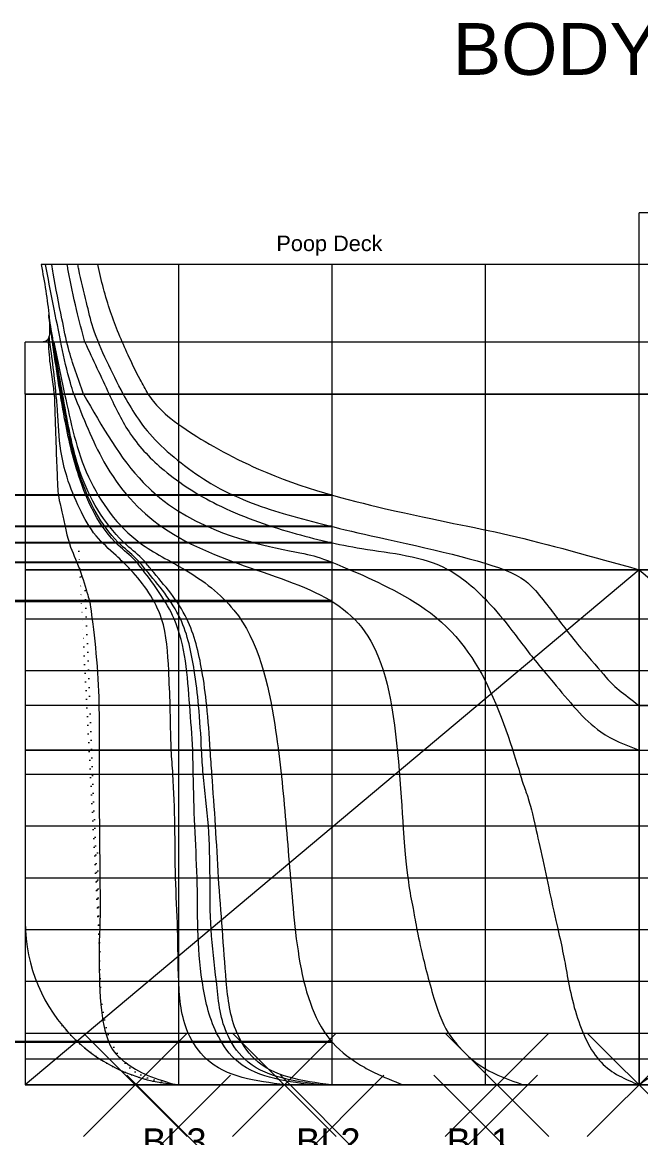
# Model space of a CAD drawing. Header units: inches. Extents: x 2352 to 5491, y -38 to 423.
# Drawn here: x 5050.33 to 5062.27, y 238.01 to 259.55 of the extents above; entities that cross this region are included whole.
import ezdxf

# ---------------------------------------------------------------- set-up
doc = ezdxf.new("R2010")
doc.units = ezdxf.units.IN
doc.header["$MEASUREMENT"] = 0
doc.header["$PDMODE"] = 3
for name, color, linetype in [('BL2', 7, 'Continuous'), ('Buritan', 7, 'Continuous'), ('GB1_G', 7, 'Continuous'), ('GBPD21', 7, 'Continuous'), ('GBPD21_G', 7, 'Continuous'), ('St-1', 7, 'Continuous'), ('St-2', 7, 'Continuous'), ('St0', 7, 'Continuous'), ('St1', 7, 'Continuous'), ('St19', 7, 'Continuous'), ('St2', 7, 'Continuous'), ('St3', 7, 'Continuous'), ('St5', 7, 'Continuous'), ('WL6', 80, 'Continuous'), ('WL6.4', 6, 'Continuous')]:
    doc.layers.add(name, color=color, linetype=linetype)
doc.styles.get("Standard").update_dxf_attribs({"font": 'arial.ttf'})

msp = doc.modelspace()

# ---------------------------------------------------------------- hatches: boundary and pattern name
at = {"layer": 'St5', "lineweight": 5}
h = msp.add_hatch(dxfattribs=at)
h.set_pattern_fill('ANSI31', color=256)
h.set_pattern_definition([(45, (1738.487361552889, 159.9289612125632), (-0.08838834764831845, 0.08838834764831845), [])])
h.paths.add_polyline_path([(5062.235140693213, 252.3726753457103), (5051.027940693212, 252.3726753457103), (5051.027940693212, 240.2691018220453, 0.2340062996317556), (5053.525140693212, 239.0326753457103), (5062.235140693213, 239.0326753457103)])
h.paths.add_polyline_path([(5062.235140693213, 248.9796753457103), (5053.260440693212, 248.9796753457103), (5053.260440693212, 239.0438522586694, 0.02110301372142997), (5053.525140693212, 239.0326753457103), (5062.235140693213, 239.0326753457103)])
edge = h.paths.add_edge_path(flags=16)
edge.add_line((5053.260440693212, 248.9796753457103), (5051.811140693212, 248.9796753457103))
edge.add_line((5051.811140693212, 248.9796753457103), (5051.811140693212, 241.819485039076))
edge.add_spline(control_points=[(5051.811140693213, 241.8194850390572), (5051.813401711261, 241.7098592683768), (5051.815641177526, 241.6001955390942), (5051.818349513597, 241.4905084869691)], knot_values=[10.62933537937585, 10.62933537937585, 10.62933537937585, 10.6293353794038, 10.95852070276817, 10.95852070276817, 10.95852070276817, 10.95852070276817], degree=3, periodic=0)
edge.add_spline(control_points=[(5051.818349513597, 241.4905084869691), (5051.819190945106, 241.4564306844362), (5051.820077633505, 241.4223506307033), (5051.821024285595, 241.3882687646685)], knot_values=[10.95852070276817, 10.95852070276817, 10.95852070276817, 10.95852070276817, 11.06079268682631, 11.06079268682631, 11.06079268682631, 11.06079268682631], degree=3, periodic=0)
edge.add_spline(control_points=[(5051.821024285595, 241.3882687646685), (5051.82265451094, 241.3295765350131), (5051.824462565391, 241.2708789307713), (5051.826523557597, 241.2121781934256)], knot_values=[11.06079268682631, 11.06079268682631, 11.06079268682631, 11.06079268682631, 11.23691481492537, 11.23691481492537, 11.23691481492537, 11.23691481492537], degree=3, periodic=0)
edge.add_spline(control_points=[(5051.826523557597, 241.2121781934256), (5051.828063624012, 241.1683143526014), (5051.832380451272, 241.0556871550989), (5051.837834934306, 240.9430545900968), (5051.84206898066, 240.8743647525577)], knot_values=[11.23691481492537, 11.23691481492537, 11.23691481492537, 11.23691481492537, 11.36852121957856, 11.57482114281365, 11.57482114281365, 11.57482114281365, 11.57482114281365], degree=3, periodic=0)
edge.add_spline(control_points=[(5051.84206898066, 240.8743647525577), (5051.845033599263, 240.8262691123088), (5051.848441390115, 240.7782102644429), (5051.852457091391, 240.7302146572392)], knot_values=[11.57482114281365, 11.57482114281365, 11.57482114281365, 11.57482114281365, 11.71926939377468, 11.71926939377468, 11.71926939377468, 11.71926939377468], degree=3, periodic=0)
edge.add_spline(control_points=[(5051.852457091391, 240.7302146572392), (5051.855609858035, 240.6925328330417), (5051.859137339135, 240.6548899902292), (5051.863119258041, 240.6172989281748)], knot_values=[11.71926939377468, 11.71926939377468, 11.71926939377468, 11.71926939377468, 11.83267713909703, 11.83267713909703, 11.83267713909703, 11.83267713909703], degree=3, periodic=0)
edge.add_spline(control_points=[(5051.863119258041, 240.6172989281748), (5051.868733443132, 240.5642985569674), (5051.877741640215, 240.4911866416822), (5051.888902406767, 240.4183398925548), (5051.892173252118, 240.3982274596359)], knot_values=[11.83267713909703, 11.83267713909703, 11.83267713909703, 11.83267713909703, 11.99257293004832, 12.05367626579677, 12.05367626579677, 12.05367626579677, 12.05367626579677], degree=3, periodic=0)
edge.add_spline(control_points=[(5051.892173252118, 240.3982274596359), (5051.897879068522, 240.3631423861078), (5051.904147982355, 240.3281447400812), (5051.911088754379, 240.2932794272879)], knot_values=[12.05367626579677, 12.05367626579677, 12.05367626579677, 12.05367626579677, 12.1602677973232, 12.1602677973232, 12.1602677973232, 12.1602677973232], degree=3, periodic=0)
edge.add_spline(control_points=[(5051.911088754379, 240.2932794272879), (5051.914481265027, 240.2762379592065), (5051.918034286563, 240.2592281063156), (5051.921760519245, 240.2422551123667)], knot_values=[12.1602677973232, 12.1602677973232, 12.1602677973232, 12.1602677973232, 12.21236760761382, 12.21236760761382, 12.21236760761382, 12.21236760761382], degree=3, periodic=0)
edge.add_spline(control_points=[(5051.921760519245, 240.2422551123667), (5051.933388299105, 240.1892905623672), (5051.946702746543, 240.1366849314307), (5051.962089777801, 240.0845975587417)], knot_values=[12.21236760761382, 12.21236760761382, 12.21236760761382, 12.21236760761382, 12.37494605520035, 12.37494605520035, 12.37494605520035, 12.37494605520035], degree=3, periodic=0)
edge.add_spline(control_points=[(5051.962089777801, 240.0845975587417), (5051.970078714703, 240.0575538277729), (5051.978626353845, 240.0306498026348), (5051.987786707885, 240.0039077843641)], knot_values=[12.37494605520035, 12.37494605520035, 12.37494605520035, 12.37494605520035, 12.45935668239991, 12.45935668239991, 12.45935668239991, 12.45935668239991], degree=3, periodic=0)
edge.add_spline(control_points=[(5051.987786707885, 240.0039077843641), (5051.991176806773, 239.9940109958751), (5051.994650824344, 239.984136396177), (5051.998211498359, 239.9742851156524)], knot_values=[12.45935668239991, 12.45935668239991, 12.45935668239991, 12.45935668239991, 12.49059569043475, 12.49059569043475, 12.49059569043475, 12.49059569043475], degree=3, periodic=0)
edge.add_spline(control_points=[(5051.998211498359, 239.9742851156524), (5052.001193945965, 239.9660336082423), (5052.004237190563, 239.9577984612492), (5052.00734284101, 239.9495803389468)], knot_values=[12.49059569043475, 12.49059569043475, 12.49059569043475, 12.49059569043475, 12.51676172089534, 12.51676172089534, 12.51676172089534, 12.51676172089534], degree=3, periodic=0)
edge.add_spline(control_points=[(5052.00734284101, 239.9495803389468), (5052.01772657059, 239.9221030805969), (5052.028807932964, 239.8948161406692), (5052.040647062126, 239.8677443476127)], knot_values=[12.51676172089534, 12.51676172089534, 12.51676172089534, 12.51676172089534, 12.60424773686222, 12.60424773686222, 12.60424773686222, 12.60424773686222], degree=3, periodic=0)
edge.add_spline(control_points=[(5052.040647062126, 239.8677443476127), (5052.040648349843, 239.8677414030727), (5052.040649637568, 239.8677384585353), (5052.040650925303, 239.8677355140004)], knot_values=[12.60424773686222, 12.60424773686222, 12.60424773686222, 12.60424773686222, 12.60425725252574, 12.60425725252574, 12.60425725252574, 12.60425725252574], degree=3, periodic=0)
edge.add_spline(control_points=[(5052.040650925303, 239.8677355140004), (5052.045666393456, 239.856267137493), (5052.056487085822, 239.832258799624), (5052.067927961531, 239.8084291475999), (5052.074090567939, 239.7960050076758)], knot_values=[12.60425725252574, 12.60425725252574, 12.60425725252574, 12.60425725252574, 12.64131886505783, 12.68210554437949, 12.68210554437949, 12.68210554437949, 12.68210554437949], degree=3, periodic=0)
edge.add_spline(control_points=[(5052.074090567939, 239.7960050076758), (5052.078446310938, 239.7872235997911), (5052.082886203214, 239.7784725729538), (5052.087409610906, 239.7697560815789)], knot_values=[12.68210554437949, 12.68210554437949, 12.68210554437949, 12.68210554437949, 12.71093365397699, 12.71093365397699, 12.71093365397699, 12.71093365397699], degree=3, periodic=0)
edge.add_spline(control_points=[(5052.087409610906, 239.7697560815789), (5052.091503362267, 239.7618675270097), (5052.095665517095, 239.7540072587789), (5052.099895605542, 239.7461783563643)], knot_values=[12.71093365397699, 12.71093365397699, 12.71093365397699, 12.71093365397699, 12.73702352269915, 12.73702352269915, 12.73702352269915, 12.73702352269915], degree=3, periodic=0)
edge.add_spline(control_points=[(5052.099895605542, 239.7461783563643), (5052.113942329396, 239.7201811622894), (5052.1287381466, 239.6945298341469), (5052.144265852924, 239.6693371316219)], knot_values=[12.73702352269915, 12.73702352269915, 12.73702352269915, 12.73702352269915, 12.82365934272075, 12.82365934272075, 12.82365934272075, 12.82365934272075], degree=3, periodic=0)
edge.add_spline(control_points=[(5052.144265852924, 239.6693371316219), (5052.158405893005, 239.6463958281212), (5052.173152853792, 239.6238348409503), (5052.188493743612, 239.6017393199519)], knot_values=[12.82365934272075, 12.82365934272075, 12.82365934272075, 12.82365934272075, 12.9025527698617, 12.9025527698617, 12.9025527698617, 12.9025527698617], degree=3, periodic=0)
edge.add_spline(control_points=[(5052.188493743612, 239.6017393199519), (5052.194068946578, 239.5937093415308), (5052.199722592656, 239.5857408395041), (5052.205454058262, 239.5778379009622)], knot_values=[12.9025527698617, 12.9025527698617, 12.9025527698617, 12.9025527698617, 12.93122430548883, 12.93122430548883, 12.93122430548883, 12.93122430548883], degree=3, periodic=0)
edge.add_spline(control_points=[(5052.205454058262, 239.5778379009622), (5052.210765891922, 239.5705135797777), (5052.216144567074, 239.5632455730086), (5052.221589587321, 239.5560371341533)], knot_values=[12.93122430548883, 12.93122430548883, 12.93122430548883, 12.93122430548883, 12.95779664116803, 12.95779664116803, 12.95779664116803, 12.95779664116803], degree=3, periodic=0)
edge.add_spline(control_points=[(5052.221589587321, 239.5560371341533), (5052.239327151538, 239.5325551007838), (5052.257768756461, 239.5097051900667), (5052.276897242165, 239.487599871309)], knot_values=[12.95779664116803, 12.95779664116803, 12.95779664116803, 12.95779664116803, 13.04435802923673, 13.04435802923673, 13.04435802923673, 13.04435802923673], degree=3, periodic=0)
edge.add_spline(control_points=[(5052.276897242165, 239.487599871309), (5052.294344295685, 239.4674376543209), (5052.312362780959, 239.4478948803296), (5052.330939677122, 239.4290568904922)], knot_values=[13.04435802923673, 13.04435802923673, 13.04435802923673, 13.04435802923673, 13.12331049801416, 13.12331049801416, 13.12331049801416, 13.12331049801416], degree=3, periodic=0)
edge.add_spline(control_points=[(5052.330939677122, 239.4290568904922), (5052.337575608405, 239.4223276928386), (5052.344282794028, 239.4156884270469), (5052.351060640486, 239.4091429830729)], knot_values=[13.12331049801416, 13.12331049801416, 13.12331049801416, 13.12331049801416, 13.1515134417582, 13.1515134417582, 13.1515134417582, 13.1515134417582], degree=3, periodic=0)
edge.add_spline(control_points=[(5052.351060640486, 239.4091429830729), (5052.35718158681, 239.4032319150852), (5052.363360160987, 239.3973973640268), (5052.369595925894, 239.3916421949018)], knot_values=[13.1515134417582, 13.1515134417582, 13.1515134417582, 13.1515134417582, 13.17698299257681, 13.17698299257681, 13.17698299257681, 13.17698299257681], degree=3, periodic=0)
edge.add_spline(control_points=[(5052.369595925894, 239.3916421949018), (5052.389645005497, 239.3731383151596), (5052.410285285939, 239.3554550346098), (5052.431502238721, 239.3386875757044)], knot_values=[13.17698299257681, 13.17698299257681, 13.17698299257681, 13.17698299257681, 13.25887207267031, 13.25887207267031, 13.25887207267031, 13.25887207267031], degree=3, periodic=0)
edge.add_spline(control_points=[(5052.431502238721, 239.3386875757044), (5052.442419268631, 239.3300600007517), (5052.453488975008, 239.3216748934941), (5052.464709378673, 239.3135452258388)], knot_values=[13.25887207267031, 13.25887207267031, 13.25887207267031, 13.25887207267031, 13.30100750775904, 13.30100750775904, 13.30100750775904, 13.30100750775904], degree=3, periodic=0)
edge.add_spline(control_points=[(5052.464709378673, 239.3135452258388), (5052.468901969996, 239.3105075121264), (5052.473115601698, 239.3075054629296), (5052.477350170523, 239.3045397549948)], knot_values=[13.30100750775904, 13.30100750775904, 13.30100750775904, 13.30100750775904, 13.31675174164049, 13.31675174164049, 13.31675174164049, 13.31675174164049], degree=3, periodic=0)
edge.add_spline(control_points=[(5052.477350170523, 239.3045397549948), (5052.480627117283, 239.3022447239275), (5052.483916602308, 239.2999714559414), (5052.487218577745, 239.2977202646586)], knot_values=[13.31675174164049, 13.31675174164049, 13.31675174164049, 13.31675174164049, 13.32893551249149, 13.32893551249149, 13.32893551249149, 13.32893551249149], degree=3, periodic=0)
edge.add_spline(control_points=[(5052.487218577745, 239.2977202646586), (5052.487361340982, 239.2976229328154), (5052.498713831535, 239.2898876800851), (5052.510213891871, 239.2824134591818), (5052.521705874672, 239.2752748117137)], knot_values=[13.32893551249149, 13.32893551249149, 13.32893551249149, 13.32893551249149, 13.32946228641958, 13.37081757021032, 13.37081757021032, 13.37081757021032, 13.37081757021032], degree=3, periodic=0)
edge.add_spline(control_points=[(5052.521705874672, 239.2752748117137), (5052.533051908159, 239.268226825772), (5052.544531060012, 239.261414308972), (5052.556136289567, 239.2548248072947)], knot_values=[13.37081757021032, 13.37081757021032, 13.37081757021032, 13.37081757021032, 13.41164763782069, 13.41164763782069, 13.41164763782069, 13.41164763782069], degree=3, periodic=0)
edge.add_spline(control_points=[(5052.556136289567, 239.2548248072947), (5052.560460831825, 239.2523693126978), (5052.564802881058, 239.2499447856713), (5052.569162072956, 239.2475505817956)], knot_values=[13.41164763782069, 13.41164763782069, 13.41164763782069, 13.41164763782069, 13.42686244697007, 13.42686244697007, 13.42686244697007, 13.42686244697007], degree=3, periodic=0)
edge.add_spline(control_points=[(5052.569162072956, 239.2475505817956), (5052.580418335115, 239.2413682922517), (5052.591788899508, 239.2353881885536), (5052.603267493685, 239.2295991755461)], knot_values=[13.42686244697007, 13.42686244697007, 13.42686244697007, 13.42686244697007, 13.46614997652072, 13.46614997652072, 13.46614997652072, 13.46614997652072], degree=3, periodic=0)
edge.add_spline(control_points=[(5052.603267493685, 239.2295991755461), (5052.627469829379, 239.2173931828973), (5052.652152429767, 239.2060367162723), (5052.677256499484, 239.1954257742875)], knot_values=[13.46614997652072, 13.46614997652072, 13.46614997652072, 13.46614997652072, 13.54898677378893, 13.54898677378893, 13.54898677378893, 13.54898677378893], degree=3, periodic=0)
edge.add_spline(control_points=[(5052.677256499484, 239.1954257742875), (5052.690315384293, 239.1899060688908), (5052.703488317685, 239.1845881006619), (5052.716767023498, 239.1794572301428)], knot_values=[13.54898677378893, 13.54898677378893, 13.54898677378893, 13.54898677378893, 13.59207764334393, 13.59207764334393, 13.59207764334393, 13.59207764334393], degree=3, periodic=0)
edge.add_spline(control_points=[(5052.716767023498, 239.1794572301428), (5052.740429413961, 239.170314120615), (5052.76442767981, 239.1617651311334), (5052.788714989601, 239.1537274229368)], knot_values=[13.59207764334393, 13.59207764334393, 13.59207764334393, 13.59207764334393, 13.66886471846446, 13.66886471846446, 13.66886471846446, 13.66886471846446], degree=3, periodic=0)
edge.add_spline(control_points=[(5052.788714989601, 239.1537274229368), (5052.840350126368, 239.1366391506824), (5052.893291721906, 239.1218618347364), (5052.947089752576, 239.1085994415841)], knot_values=[13.66886471846446, 13.66886471846446, 13.66886471846446, 13.66886471846446, 13.83211503972402, 13.83211503972402, 13.83211503972402, 13.83211503972402], degree=3, periodic=0)
edge.add_spline(control_points=[(5052.947089752576, 239.1085994415841), (5052.976878148454, 239.1012559494045), (5053.00692912089, 239.0943769211386), (5053.037166272667, 239.0878272200057)], knot_values=[13.83211503972402, 13.83211503972402, 13.83211503972402, 13.83211503972402, 13.92250803620094, 13.92250803620094, 13.92250803620094, 13.92250803620094], degree=3, periodic=0)
edge.add_spline(control_points=[(5053.037166272667, 239.0878272200057), (5053.053403656889, 239.0843100231938), (5053.069694729684, 239.0808877945122), (5053.086027660552, 239.077539607339)], knot_values=[13.92250803620094, 13.92250803620094, 13.92250803620094, 13.92250803620094, 13.97104917610749, 13.97104917610749, 13.97104917610749, 13.97104917610749], degree=3, periodic=0)
edge.add_spline(control_points=[(5053.086027660552, 239.077539607339), (5053.143816004614, 239.0656932220262), (5053.202128348913, 239.0547737252467), (5053.260440693212, 239.0438542284672)], knot_values=[13.97104917610749, 13.97104917610749, 13.97104917610749, 13.97104917610749, 14.14279496482971, 14.14279496482971, 14.14279496482971, 14.14279496482971], degree=3, periodic=0)
edge.add_line((5053.260440693212, 239.0438542284672), (5053.260440693212, 248.9796753457103))
h.paths.add_polyline_path([(5051.435140693212, 248.9796753457103), (5051.027940693212, 248.9796753457103), (5051.027940693212, 240.2691018220453, 0.04783040297424605), (5051.435140693213, 239.8292803725995)], flags=16)
edge = h.paths.add_edge_path(flags=16)
edge.add_spline(control_points=[(5051.811140693212, 241.8194850390664), (5051.785236755065, 243.0754410389992), (5051.735065169319, 245.259822773409), (5051.809836407462, 247.5653059167067), (5051.53866147704, 248.6734309349406), (5051.474158436558, 248.864257578588), (5051.435140693223, 248.9796753457722)], knot_values=[3.439763911072406, 3.439763911100354, 3.439763911100354, 3.439763911100354, 7.21116072262118, 10.02517062349896, 10.26409216256273, 10.62933537930596, 10.6293353794038, 10.6293353794038, 10.6293353794038], degree=3, periodic=0)
edge.add_line((5051.435140693212, 248.9796753458068), (5051.435140693212, 239.8292803725995))
edge.add_arc((5053.525140693212, 242.1726753457102), 3.139999999999915, 228.2712365701159, 236.9165560794923)
edge.add_line((5051.811140693212, 239.5417431915112), (5051.811140693212, 241.8194850390384))
h.paths.add_polyline_path([(5062.235140693213, 252.3726753457103), (5051.027940693212, 252.3726753457103), (5051.027940693212, 248.9796753457103), (5051.435140693212, 248.9796753457103), (5062.235140693213, 248.9796753457103)], flags=17)
edge = h.paths.add_edge_path(flags=16)
edge.add_line((5051.811140693212, 248.9796753457103), (5051.435140693243, 248.9796753457103))
edge.add_spline(control_points=[(5051.435140693223, 248.9796753457722), (5051.474158436558, 248.864257578588), (5051.53866147704, 248.6734309349406), (5051.809836407462, 247.5653059167067), (5051.735065169319, 245.259822773409), (5051.785236755065, 243.0754410389992), (5051.811140693212, 241.8194850390664)], knot_values=[3.439763911072407, 3.439763911072407, 3.439763911072407, 3.439763911170243, 3.805007127913473, 4.043928666977246, 6.857938567855026, 10.62933537937585, 10.62933537937585, 10.62933537937585, 10.6293353794038], degree=3, periodic=0)
edge.add_line((5051.811140693212, 241.8194850390445), (5051.811140693212, 248.9796753457103))
edge = h.paths.add_edge_path(flags=16)
edge.add_spline(control_points=[(5053.260440693212, 239.0438542284672), (5052.984292232594, 239.095565444379), (5052.474500452905, 239.1910284164723), (5052.016050235668, 239.8081782914794), (5051.866232801686, 240.4482964496443), (5051.82538082983, 241.1189799887473), (5051.816217810588, 241.5733203055473), (5051.811140693212, 241.8194850390571)], knot_values=[10.62933537937585, 10.62933537937585, 10.62933537937585, 10.62933537937585, 11.44266805778598, 12.13081147914773, 12.77955741415724, 13.40360912462699, 14.14279496480176, 14.1427949648297, 14.1427949648297, 14.1427949648297], degree=3, periodic=0)
edge.add_line((5051.811140693212, 241.8194850390385), (5051.811140693212, 239.5417431915112))
edge.add_arc((5053.525140693212, 242.1726753457102), 3.139999999999916, 236.916556079492, 265.1646094653941)

# ---------------------------------------------------------------- linework, layer by layer
at = {"lineweight": 5}
for p, q in [((5067.640268488939, 255.8726753457102), (5062.235140693212, 255.8726753457103)), ((5062.235140693213, 252.3726753457102), (5062.235140693212, 255.8726753457102)), ((5053.34764069321, 239.0326753457103), (5053.347640693209, 254.8726753457102)), ((5068.752352765222, 254.8726753457102), (5053.554326602111, 254.8726753457102)), ((5056.31014069321, 239.0326753457103), (5056.310140693209, 254.8726753457102)), ((5059.27264069321, 239.0326753457103), (5059.27264069321, 254.8726753457102)), ((5050.385140693213, 252.3726753457103), (5050.385140693213, 253.3726753457102)), ((5074.085140693212, 253.3726753457102), (5050.385140693213, 253.3726753457102)), ((5074.085140693212, 252.3726753457103), (5050.385140693213, 252.3726753457103)), ((5050.385140693213, 252.3726753457103), (5050.385140693213, 248.9796753457103)), ((5062.235140693213, 239.0326753457103), (5062.235140693213, 252.3726753457103)), ((5074.085140693212, 248.9796753457103), (5050.385140693213, 248.9796753457103)), ((5050.385140693213, 248.9796753457103), (5050.385140693213, 242.1726753457103)), ((5050.385140693213, 242.1726753457103), (5050.385140693213, 239.0326753457103)), ((5050.385140693213, 239.0326753457103), (5053.525140693212, 239.0326753457103)), ((5053.525140693212, 239.0326753457103), (5070.945140693213, 239.0326753457103))]:
    msp.add_line(p, q, dxfattribs=at)
for p, q in [((5056.31014069321, 250.4208811093231), (4977.321853286695, 250.4208811093231)), ((5056.31014069321, 249.8121787694774), (4977.321853286695, 249.8121787694774)), ((5056.31014069321, 249.4992370835685), (4977.321853286695, 249.4992370835685)), ((5056.31014069321, 249.1214090336518), (4977.321853286695, 249.1214090336518)), ((5056.31014069321, 248.3652608108385), (4977.321853286695, 248.3652608108385)), ((5056.31014069321, 239.8609262855958), (4977.321853286695, 239.8609262855958))]:
    msp.add_line(p, q)
at = {"color": 5, "lineweight": 5}
for q in [(5050.385140693213, 239.0326753457103), (5074.085140693212, 239.0326753457103)]:
    msp.add_line((5062.235140693213, 248.9796753457103), q, dxfattribs=at)
at = {"color": 1, "lineweight": 5}
for p, q in [((5050.385140693213, 248.0326753457103), (5074.085140693212, 248.0326753457103)), ((5050.385140693213, 247.0326753457103), (5074.085140693213, 247.0326753457103)), ((5050.385140693213, 245.0326753457103), (5074.085140693212, 245.0326753457103)), ((5050.385140693213, 244.0326753457103), (5074.085140693213, 244.0326753457103)), ((5050.385140693213, 243.0326753457103), (5074.085140693213, 243.0326753457103)), ((5050.385140693213, 242.0326753457103), (5074.085140693212, 242.0326753457103)), ((5050.385140693213, 241.0326753457103), (5074.085140693212, 241.0326753457103)), ((5050.385140693213, 240.0326753457103), (5074.085140693212, 240.0326753457103)), ((5050.385140693213, 239.5326753457103), (5074.085140693213, 239.5326753457103))]:
    msp.add_line(p, q, dxfattribs=at)
at = {"lineweight": 5}
msp.add_arc((5053.525140693212, 242.1726753457103), 3.14, 180, 270, dxfattribs=at)
for p in [(5052.508140693212, 239.0326753457102), (5055.385140693213, 239.0326753457103), (5059.495140693213, 239.0326753457102), (5062.235140693213, 239.0326753457103), (5053.34764069321, 238.2205984342023), (5056.31014069321, 238.2205984342022), (5059.27264069321, 238.220598434202)]:
    msp.add_point(p, dxfattribs=at)
at = {"layer": 'BL2', "color": 3}
for p, q in [((5056.31014069321, 248.3801713003698), (5007.435140693213, 248.3801713003698)), ((5056.31014069321, 239.8568708522363), (5014.285140693212, 239.8568708522363))]:
    msp.add_line(p, q, dxfattribs=at)
at = {"layer": 'Buritan', "lineweight": 5}
for p, q in [((5050.385140693213, 252.3726753457102), (5074.085140693212, 252.3726753457102)), ((5062.235140693213, 239.0326753457103), (5062.235140693213, 252.3726753457102)), ((5050.385140693213, 248.9796753457117), (5074.085140693212, 248.9796753457117)), ((5074.085140693212, 239.0326753457117), (5050.385140693213, 239.0326753457117)), ((5050.385140693213, 239.0326753457103), (5074.085140693212, 239.0326753457103))]:
    msp.add_line(p, q, dxfattribs=at)
at = {"layer": 'GB1_G', "lineweight": 5}
msp.add_line((5063.042369911792, 239.0326753457117), (5062.235140693209, 239.0326753457117), dxfattribs=at)
at = {"layer": 'GBPD21', "lineweight": 5}
msp.add_line((5053.554326602111, 254.8726753457102), (5050.691396882788, 254.8726753457102), dxfattribs=at)
for points in [[(5050.691396882788, 254.8726753457102), (5050.84305964591, 253.8541078921459), (5050.854150158894, 253.6211222230903), (5050.844861066075, 253.4905655237113), (5050.818534140165, 253.4193736917376), (5050.693333100412, 253.3726753457102)], [(5055.405840693257, 239.0326753457117), (5053.88034069314, 239.5326753457108), (5053.531040693216, 240.0326753457108), (5053.347640693214, 241.0326753457108), (5053.325783208219, 242.0326753457108), (5053.28704069331, 243.0326753457108), (5053.27304069331, 244.0326753457108), (5053.234963159145, 245.0326753457108), (5053.204340693216, 245.4982753457121), (5053.182540693217, 246.3572753457107), (5053.153540693236, 247.0326753457108), (5053.016906993451, 248.0326753457108), (5052.417660664539, 248.9796753457118), (5052.138099373245, 249.2542673108011), (5051.751775386568, 249.6342654152951), (5051.435277524116, 250.1574677141299), (5051.190518076554, 250.7677348374174), (5051.071832237977, 251.2735856246337), (5051.007626047108, 252.0494150879686), (5050.979698348914, 252.3726753457105)], [(5055.923266268561, 239.0326753457108), (5054.426693313302, 239.5326753457108), (5054.079318710168, 240.0326753457108), (5053.800762904772, 241.0326753457108), (5053.717882158768, 242.0326753457108), (5053.702317467573, 243.0326753457108), (5053.656343566194, 244.0326753457108), (5053.628748666524, 245.0326753457108), (5053.616868634764, 245.4982753457121), (5053.558872810888, 246.3572753457107), (5053.257916206224, 248.0326753457108), (5052.651637204118, 248.9796753457104)], [(5056.104395924482, 239.0326753457117), (5054.616442979054, 239.5326753457108), (5054.274093948513, 240.0326753457108), (5054.07375795608, 241.0308239434104), (5053.973010757184, 242.0326753457108), (5053.95148195705, 243.0326753457103), (5053.919743976509, 244.0326753457103), (5053.819562262447, 245.0326753457108), (5053.78978655675, 245.4982753457121), (5053.731532225202, 246.3572753457121), (5053.647954449862, 247.0326753457108), (5053.378675516994, 248.0326753457108), (5052.706705968034, 248.9796753457104)], [(5062.235140693209, 239.0326753457117), (5062.737215453133, 239.5326753457112), (5062.860200506333, 240.0326753457108), (5062.980592273272, 241.0326753457108), (5063.082872173086, 242.0326753457108), (5063.193680805128, 243.0326753457108), (5063.310942406389, 244.0326753457108), (5063.421898055924, 245.0326753457108), (5063.499421227691, 245.4982753457121), (5063.627538089786, 246.3572753457107), (5063.832407704387, 247.0326753457108), (5064.390528307412, 248.0326753457108), (5065.509969276961, 248.9796753457104)]]:
    msp.add_spline(points, degree=3, dxfattribs=at)
for points, knots in [([(5051.321540693213, 252.3726753457102), (5051.299081970033, 252.4439363690521), (5051.202607643857, 252.7500472353773), (5051.079614259991, 253.3323240587679), (5050.924446995828, 254.0950241054719), (5050.824448049408, 254.6180259999413), (5050.776149475514, 254.8726753457102)], [0, 0, 0, 0, 0.2240969397908313, 0.9626371494994514, 1.782527704798582, 2.560026058790914, 2.560026058790914, 2.560026058790914, 2.560026058790914]), ([(5051.509540693212, 252.3726753457103), (5051.456748288388, 252.5205223359779), (5051.353142492061, 252.8106740199595), (5051.195206505817, 253.2902697883134), (5051.076278273524, 253.9267561515904), (5050.958917317796, 254.4657493054875), (5050.906957026936, 254.8172565112176), (5050.899151756787, 254.8726753457103)], [0, 0, 0, 0, 0.4710922806728973, 0.9245248638513184, 1.512474685780229, 2.410826101493608, 2.57873612957899, 2.57873612957899, 2.57873612957899, 2.57873612957899]), ([(5051.535265894717, 253.3726753457102), (5051.480597847143, 253.5820960342295), (5051.36074711168, 254.041216574553), (5051.252745963656, 254.5429870250709), (5051.20063415932, 254.8348336717291), (5051.194026438171, 254.8726753457102)], [0, 0, 0, 0, 0.6493020123279429, 1.423488256298098, 1.538737724058665, 1.538737724058665, 1.538737724058665, 1.538737724058665]), ([(5052.273940693212, 252.3726753457102), (5052.166608810227, 252.5832970576574), (5051.954918756036, 252.9987050461887), (5051.696755038866, 253.5839810332592), (5051.556117907647, 254.1890209543043), (5051.451551850861, 254.596623438129), (5051.405611367977, 254.842603508579), (5051.400208337916, 254.8726753457103)], [0, 0, 0, 0, 0.7096644103397353, 1.399667026281711, 1.910142771467029, 2.569681301209174, 2.661398165745518, 2.661398165745518, 2.661398165745518, 2.661398165745518]), ([(5052.755140693213, 252.3726753457103), (5052.703231182369, 252.4667661563137), (5052.567769686697, 252.7123027010823), (5052.312334434164, 253.2361118080715), (5052.003738274675, 253.9666327570424), (5051.851663680561, 254.5647500459635), (5051.783098371453, 254.8726753457103)], [0, 0, 0, 0, 0.322326744081163, 0.8411341609311245, 1.748363475010839, 2.693278712522031, 2.693278712522031, 2.693278712522031, 2.693278712522031]), ([(5052.817536305369, 248.9796753457103), (5052.770295711528, 249.0408070318726), (5052.633242043109, 249.2181613190261), (5052.039766389856, 249.6738049244751), (5051.443138479797, 250.6214299279975), (5051.165327207197, 252.0107507851846), (5051.013064617419, 252.8899603347813), (5050.929467438883, 253.3726753457102), (5050.922661983604, 253.4119720717106), (5050.915856528324, 253.451268797711), (5050.909051073046, 253.4905655237113), (5050.901514416523, 253.5340844235043), (5050.893977760001, 253.5776033232973), (5050.886441103478, 253.6211222230903), (5050.872991522027, 253.6987841127755), (5050.859541940576, 253.7764460024607), (5050.846092359124, 253.854107892146), (5050.843731978733, 253.869840595361), (5050.841371598342, 253.885573298576), (5050.83901121795, 253.9013060017911)], [0, 0, 0, 0, 0.231076497483083, 0.6703955029194242, 2.230547690314734, 3.438422965883176, 4.908959051464735, 4.908959051464735, 4.908959051464735, 5.028672033908636, 5.028672033908636, 5.028672033908636, 5.161247386034565, 5.161247386034565, 5.161247386034565, 5.397835452846035, 5.397835452846035, 5.397835452846035, 5.445763334261884, 5.445763334261884, 5.445763334261884, 5.445763334261884]), ([(5052.706705968035, 248.979675345709), (5052.659555884674, 249.0408700888085), (5052.522764803835, 249.2184073157576), (5051.965221044043, 249.6373082866563), (5051.437589848464, 250.6052759581953), (5051.144259427084, 251.9695095378306), (5050.99678822602, 252.8887868120622), (5050.919162437546, 253.3726753457102), (5050.912858425097, 253.4119720717106), (5050.906554412647, 253.451268797711), (5050.900250400198, 253.4905655237113), (5050.893269063227, 253.5340844235043), (5050.886287726256, 253.5776033232973), (5050.879306389285, 253.6211222230903), (5050.870183219487, 253.6779924635505), (5050.861060049688, 253.7348627040107), (5050.851936879889, 253.791732944471), (5050.848601466767, 253.812524593696), (5050.845266053645, 253.833316242921), (5050.841930640523, 253.854107892146)], [0, 0, 0, 0, 0.231076497483083, 0.6703955029194242, 2.072001415172279, 3.394088569374098, 4.863448602763873, 4.863448602763873, 4.863448602763873, 4.982775750676842, 4.982775750676842, 4.982775750676842, 5.114923812898565, 5.114923812898565, 5.114923812898565, 5.287614117815512, 5.287614117815512, 5.287614117815512, 5.350749357183861, 5.350749357183861, 5.350749357183861, 5.350749357183861]), ([(5052.65163720412, 248.9796753457091), (5052.604525838055, 249.040889039711), (5052.467847083226, 249.2184812467203), (5051.870847955936, 249.6634900327581), (5051.411480457183, 250.6590390851669), (5051.105991942897, 252.0066418563841), (5050.981978453953, 252.8780095484621), (5050.911577368471, 253.3726753457102), (5050.905984638627, 253.4119720717106), (5050.900391908785, 253.451268797711), (5050.894799178942, 253.4905655237113), (5050.888605547198, 253.5340844235043), (5050.882411915455, 253.5776033232973), (5050.876218283711, 253.6211222230903), (5050.865165404443, 253.6987841127755), (5050.854112525177, 253.7764460024607), (5050.84305964591, 253.854107892146)], [0, 0, 0, 0, 0.231076497483083, 0.6703955029194242, 2.20803799503287, 3.347094004187443, 4.842844507733163, 4.842844507733163, 4.842844507733163, 4.961668364223213, 4.961668364223213, 4.961668364223213, 5.093259059681087, 5.093259059681087, 5.093259059681087, 5.32808995207188, 5.32808995207188, 5.32808995207188, 5.32808995207188]), ([(5050.835186347554, 253.3726753457102), (5050.833755212883, 253.3893321087241), (5050.831942382801, 253.4104313677273), (5050.829354713504, 253.4314388022999), (5050.828782435151, 253.435858712739)], [0, 0, 0, 0, 0.05014106901032344, 0.0635141054036322, 0.0635141054036322, 0.0635141054036322, 0.0635141054036322]), ([(5050.943440693211, 252.3726753457103), (5050.939864896118, 252.4208114950042), (5050.927074960599, 252.5929852032467), (5050.862932907386, 252.9231527783751), (5050.843249702603, 253.2097747421026), (5050.835186347554, 253.3726753457102)], [0, 0, 0, 0, 0.1447508092602414, 0.5177456852498412, 1.006443618413614, 1.006443618413614, 1.006443618413614, 1.006443618413614]), ([(5050.979698348914, 252.3726753457105), (5050.970671957494, 252.4697355655271), (5050.943889031921, 252.7577306814378), (5050.896430451207, 253.107079996735), (5050.859451657157, 253.3824950104614), (5050.84792830417, 253.4678679284039), (5050.844861066075, 253.4905655237113)], [0, 0, 0, 0, 0.2924177379063372, 0.8676559818403669, 1.057388278164507, 1.126100641818398, 1.126100641818398, 1.126100641818398, 1.126100641818398])]:
    msp.add_open_spline(points, degree=3, knots=knots, dxfattribs=at)
at = {"layer": 'GBPD21_G', "lineweight": 5}
msp.add_spline([(5056.289055940933, 239.0326753457108), (5054.809383790555, 239.5326753457108), (5054.473822271743, 240.0326753457108), (5054.266172461561, 241.0326753457108), (5054.189713988078, 242.0310137394818), (5054.115739018006, 243.0326753457108), (5054.059069760856, 244.0326753457108), (5053.98827505938, 245.0326753457108), (5053.956161274383, 245.4982753457094), (5053.888846940142, 246.3572753457121), (5053.794891517983, 247.0326753457108), (5053.502920097654, 248.0326753457108), (5052.817536305368, 248.9796753457118)], degree=3, dxfattribs=at)
at = {"layer": 'St-1', "lineweight": 5}
msp.add_open_spline([(5052.273940693212, 252.3726753457103), (5052.432815727639, 252.0861853188415), (5052.738944082969, 251.5341620191387), (5054.091457073672, 250.4808006243566), (5055.425877401724, 250.028467973364), (5056.902588856281, 249.6580003237238), (5059.807811766967, 249.044441399252), (5060.116265812026, 248.708250625855), (5060.236212629462, 248.577517980371), (5060.334092024527, 248.4563535012569), (5060.431971419592, 248.3351890221429), (5060.529850814656, 248.2140245430288), (5060.684053142996, 248.0060915980946), (5060.963325446764, 247.62950900569), (5061.654940963609, 246.8404070529416), (5061.749685431666, 246.7280970329317), (5062.092117679799, 246.4665254442191), (5062.235140693213, 246.3572753457103)], degree=3, knots=[-1.168825295591744, -1.168825295591744, -1.168825295591744, -1.168825295591744, 0, 1.083325690258127, 2.445755682088951, 3.956236946430194, 5.710983368978688, 6.827525431849928, 6.827525431849928, 6.827525431849928, 7.192015948593594, 7.192015948593594, 7.192015948593594, 8.363560598570727, 9.313773621701639, 10.38399708247998, 11.1515973623886, 11.1515973623886, 11.1515973623886, 11.1515973623886], dxfattribs=at)
at = {"layer": 'St-2', "lineweight": 5}
msp.add_open_spline([(5052.755140693213, 252.3726753457103), (5052.886711956028, 252.1867771564461), (5053.113451138844, 251.8664153797293), (5055.169090475015, 250.6929132929631), (5058.06081557463, 249.9629713402516), (5059.535543222649, 249.7362211887338), (5061.34452735139, 249.2292643414195), (5062.235140693213, 248.9796753457103)], degree=3, knots=[-1.390688617102449, -1.390688617102449, -1.390688617102449, -1.390688617102449, 0, 1.005910715026766, 2.596222414355693, 5.142293391734848, 7.611410238633945, 7.611410238633945, 7.611410238633945, 7.611410238633945], dxfattribs=at)
at = {"layer": 'St0', "lineweight": 5}
msp.add_open_spline([(5051.535265894717, 253.3726753457102), (5051.691290827549, 253.0393420123769), (5051.847315760381, 252.7060086790436), (5052.003340693213, 252.3726753457103), (5052.128397204183, 252.1055032796816), (5052.388242889177, 251.5503661823015), (5053.106853887845, 250.8093363356763), (5054.161095480536, 250.1459478766855), (5055.478034814209, 249.6876660067471), (5056.973677302964, 249.3338958223066), (5058.392537041646, 249.2227558936367), (5059.269510449313, 248.4375949012879), (5059.718407814783, 247.8982539841394), (5060.117132182449, 247.3544202182408), (5060.543995725201, 246.8502785002569), (5061.008569565839, 246.2856627155349), (5061.520625676116, 245.7712560413131), (5061.977820960393, 245.5965844336606), (5062.235140693213, 245.4982753457103)], degree=3, knots=[-1.097832767249743, -1.097832767249743, -1.097832767249743, -1.097832767249743, 0, 0, 0, 0.8799307457403837, 1.828343087459846, 3.045624536392655, 4.590470827334832, 5.97510785450212, 7.695929594998866, 8.66353335840112, 9.399062214063841, 9.810142848783908, 10.68463606672542, 11.37794883071633, 12.01152912409492, 12.82720022856089, 12.82720022856089, 12.82720022856089, 12.82720022856089], dxfattribs=at)
at = {"layer": 'St1', "lineweight": 5}
msp.add_line((5062.235140693213, 248.9796753457103), (5062.235140693213, 239.0326753457103), dxfattribs=at)
msp.add_open_spline([(5051.509540693212, 252.3726753457103), (5051.864870476041, 251.7470362441831), (5052.882807911133, 249.9547252894614), (5056.172420574446, 249.1575765087731), (5055.789628128009, 249.3525872220687), (5058.498347190475, 248.1843857621035), (5059.553891016095, 246.4529983663081), (5060.070681565237, 244.5110513906083), (5060.09827642931, 244.681678653189), (5060.637335244744, 242.1443698181223), (5060.781369062615, 241.5825109119477), (5060.963680717513, 240.4205211230178), (5061.437578633454, 239.3627172996004), (5061.972980792796, 239.1411606537893), (5062.235140693213, 239.0326753457103)], degree=3, knots=[-1.105841653774718, -1.105841653774718, -1.105841653774718, -1.105841653774718, 0, 2.062138265334846, 4.910678930436356, 6.403456095654493, 8.173420790402275, 10.19728005206136, 11.97531637048285, 12.90428772633592, 14.28454579429115, 15.47349161602073, 16.5499070926495, 17.58266452654118, 17.58266452654118, 17.58266452654118, 17.58266452654118], dxfattribs=at)
at = {"layer": 'St19', "lineweight": 5}
msp.add_open_spline([(5068.221140693212, 252.3726753457103), (5068.146528521916, 251.8181565789398), (5068.019250117323, 250.8722215830136), (5066.509345593856, 249.5609088164815), (5064.988252437962, 248.8178449007162), (5065.199143075738, 249.0805942914565), (5064.024239250092, 247.9405564889429), (5063.66279185302, 246.9916153980959), (5063.543916994194, 246.6520985123101), (5063.293368154183, 244.9093007915823), (5063.092776730421, 243.0147350218543), (5063.032693430062, 242.325283099496), (5062.996536992475, 241.4125994100723), (5062.761671701714, 239.7989654803428), (5062.82566097502, 239.5988475189905), (5062.390582964649, 239.1817084803035), (5062.235140693213, 239.0326753457103)], degree=3, knots=[-2.481290323305853, -2.481290323305853, -2.481290323305853, -2.481290323305853, 0, 1.751459752110449, 3.414637076677891, 4.761142450284147, 5.312590851956527, 6.146331110468075, 7.163641657159325, 7.980453016751869, 9.206062706603081, 10.9400553629694, 12.20287516068204, 13.20820326244025, 14.34644842344412, 14.9791694552818, 14.9791694552818, 14.9791694552818, 14.9791694552818], dxfattribs=at)
at = {"layer": 'St2', "lineweight": 5}
msp.add_open_spline([(5051.321540693213, 252.3726753457103), (5051.500823937174, 251.9164801766761), (5051.920399461266, 250.8488492988183), (5053.024045280949, 249.6206224040428), (5055.021404778318, 248.9064706210179), (5056.635947205002, 248.3757241646559), (5057.510548817602, 246.9866754832747), (5057.721492336784, 243.05432190299), (5057.838182383589, 242.6859352363713), (5057.977696576155, 241.7963222211193), (5058.361854834701, 240.337464187567), (5058.613348260716, 239.9030600363807), (5059.17761615554, 239.3270149041658), (5059.732465824125, 239.1283900772752), (5059.999840693213, 239.0326753457103)], degree=3, knots=[-1.067271275802693, -1.067271275802693, -1.067271275802693, -1.067271275802693, 0, 1.430457429895606, 3.130468398395041, 5.106627802663041, 6.967474303878229, 8.78220325054414, 11.43144877855364, 12.99354436322218, 13.97870664188926, 15.01074478842592, 15.76867384230975, 16.47360930766106, 16.47360930766106, 16.47360930766106, 16.47360930766106], dxfattribs=at)
at = {"layer": 'St3', "lineweight": 5}
msp.add_open_spline([(5050.935760325648, 253.3726753457102), (5051.005487114836, 253.0393420123769), (5051.075213904024, 252.7060086790436), (5051.144940693212, 252.3726753457103), (5051.2588760756, 251.828000031706), (5051.483548725469, 250.7539381946182), (5052.380534719582, 249.5303012240345), (5053.545386552354, 248.9801172858417), (5054.803306010257, 248.0260519594333), (5055.215347847815, 246.1563516715944), (5055.413624951683, 244.2267690484833), (5055.523591496621, 242.7194429353109), (5055.649352566164, 241.5100919352919), (5055.842229007133, 240.639392841318), (5056.206733248684, 239.8907538514664), (5056.705579963408, 239.4932330335141), (5057.196836021932, 239.2226176757515), (5057.493933225827, 239.1066242670797), (5057.683340693212, 239.0326753457103)], degree=3, knots=[-1.01779656468336, -1.01779656468336, -1.01779656468336, -1.01779656468336, 0, 0, 0, 1.663105990384522, 3.279529344136524, 4.293740718904704, 5.515178663675549, 7.863794907414736, 9.649581624416143, 11.42096478512804, 12.3796694776311, 13.29615458875938, 14.09055672400515, 14.81859086344581, 15.16475135509673, 15.77358729580262, 15.77358729580262, 15.77358729580262, 15.77358729580262], dxfattribs=at)
at = {"layer": 'St5', "lineweight": 5}
msp.add_open_spline([(5050.943440693212, 252.3726753457), (5050.961318112145, 251.8448069839829), (5051.014447908507, 250.2760380990141), (5051.018455912969, 250.5059950532529), (5051.218919260792, 249.4416144807872), (5051.41191479218, 249.0916728825372), (5051.612058252748, 248.4194904834285), (5051.64149691781, 248.3317765219514), (5051.820516397559, 246.8183353476951), (5051.801115565347, 244.8668719573895), (5051.846723842234, 241.7134734923617), (5051.806293926224, 242.2891122523954), (5051.812335011492, 240.5791886463108), (5051.961172278933, 239.8494980292123), (5052.165190865363, 239.5610626212287), (5052.659107381772, 239.2252545791413), (5053.058499576679, 239.1047711973695), (5053.260440693212, 239.0438522586694)], degree=3, knots=[-0.7039663534532603, -0.7039663534532603, -0.7039663534532603, -0.7039663534532603, 0, 1.388147119250885, 2.214238426156336, 2.913754169969399, 3.454085914642815, 3.960866518530339, 4.363426500909329, 5.22972984748043, 7.006169344805321, 9.720405404566574, 10.88341279506654, 11.88630701236815, 12.63341107900048, 13.09552893958755, 13.56815536182029, 13.56815536182029, 13.56815536182029, 13.56815536182029], dxfattribs=at)
at = {"layer": 'WL6', "color": 1, "lineweight": 5}
for p, q in [((5062.235140693217, 246.3572753457103), (5050.385140693213, 246.3572753457103)), ((5062.235140693217, 246.3572753457103), (5074.085140693212, 246.3572753457103)), ((5062.235140693217, 245.4982753457091), (5050.385140693213, 245.4982753457091)), ((5062.235140693213, 245.4982753457091), (5074.085140693212, 245.4982753457091))]:
    msp.add_line(p, q, dxfattribs=at)
at = {"layer": 'WL6.4', "color": 1, "lineweight": 5}
for p, q in [((5074.085140693212, 246.3572753457117), (5050.385140693213, 246.3572753457117)), ((5050.385140693214, 245.4982753457117), (5074.085140693212, 245.4982753457117))]:
    msp.add_line(p, q, dxfattribs=at)

# ---------------------------------------------------------------- texts
at = {"lineweight": 5}
for s, height, p in [('BODY PLAN', 1, (5058.640618603659, 258.535760506748)), ('Poop Deck', 0.3, (5055.233015782568, 255.1322909856204)), ('BL3', 0.5, (5052.64247614101, 237.6914977111674)), ('BL2', 0.5, (5055.615000860059, 237.6914977111674)), ('BL1', 0.5, (5058.521957323431, 237.6914977111674))]:
    msp.add_text(s, height=height, dxfattribs=at).set_placement(p)

doc.saveas('drawing.dxf')
